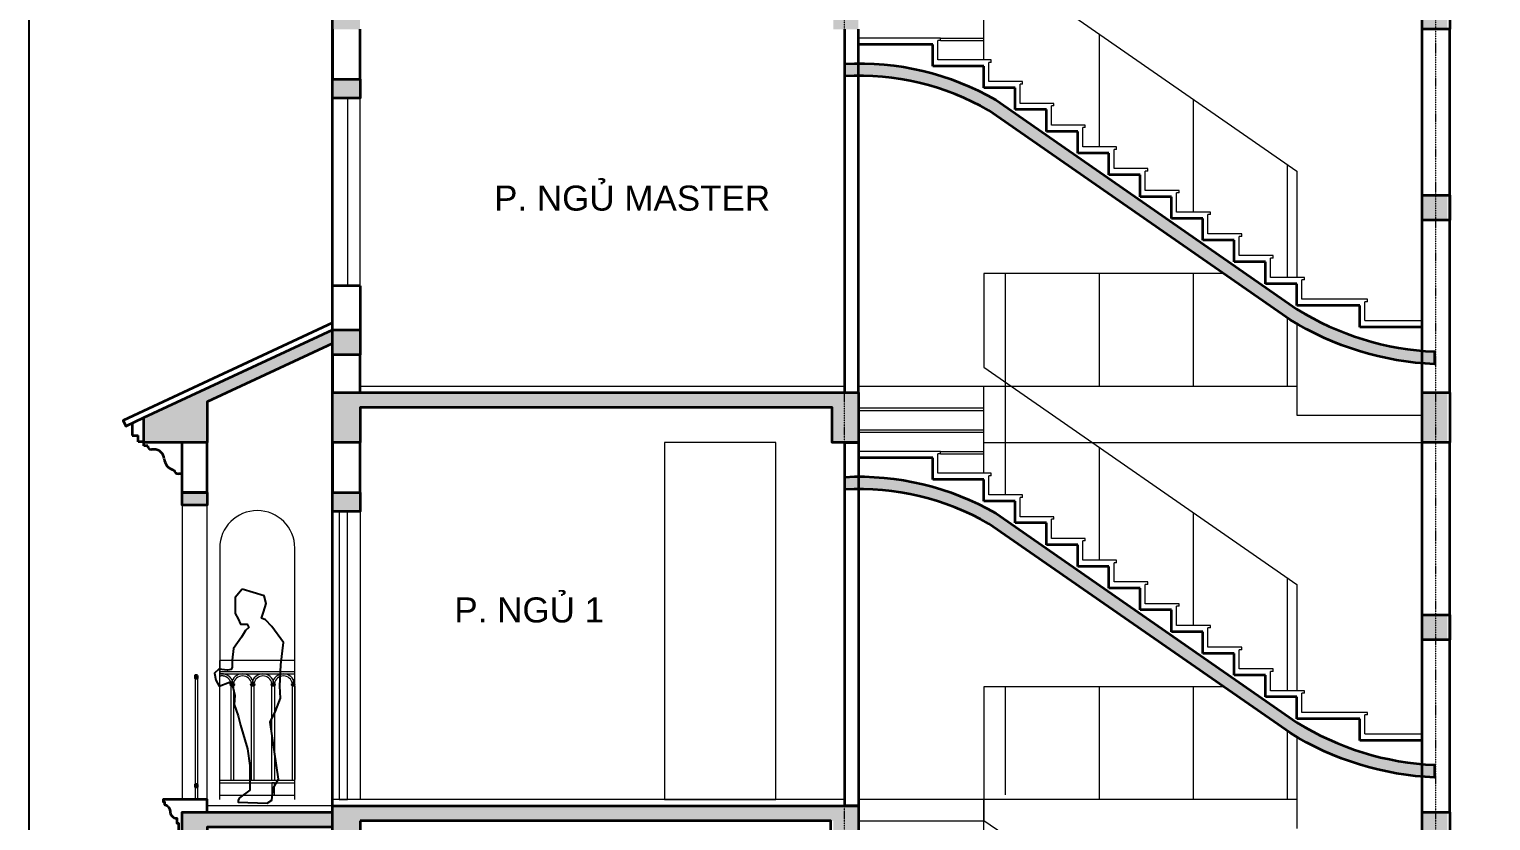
# Model space of a CAD drawing. Header units: millimetres. Extents: x -127141 to 682685, y -1234500 to 49778.
# Drawn here: x 513763 to 525432, y -16020 to -9700 of the extents above; entities that cross this region are included whole.
import ezdxf
from ezdxf.xclip import XClip

# ---------------------------------------------------------------- set-up
doc = ezdxf.new("R2010")
doc.units = ezdxf.units.MM
doc.header["$MEASUREMENT"] = 0
doc.linetypes.add('DASHDOT', pattern=[1, 0.5, -0.25, 0, -0.25])
doc.linetypes.add('HIDDEN', pattern=[0.75, 0.5, -0.25])
for name, color, linetype, lineweight in [('-CHI GIOI XD', 180, 'Continuous', 35), ('-CONCRETE', 1, 'Continuous', 35), ('-DOOR', 137, 'Continuous', 9), ('-FURNITURE', 46, 'Continuous', 9), ('-HATCH', 8, 'Continuous', 5), ('-LINE1', 7, 'Continuous', 18), ('-LINE2', 252, 'Continuous', 9), ('-WALL', 4, 'Continuous', 35), ('A-TEXT', 7, 'Continuous', 18), ('A-TRUC', 251, 'DASHDOT', 5)]:
    doc.layers.add(name, color=color, linetype=linetype, lineweight=lineweight)
for name, color, linetype in [('-RANH GIOI LO DAT', 12, 'Continuous'), ('1-NETMANH', 8, 'Continuous'), ('13. NET HATCH', 251, 'Continuous')]:
    doc.layers.add(name, color=color, linetype=linetype)
doc.styles.add('AA - Arial - Regular', font='arial.ttf', dxfattribs={"height": 250})

# ---------------------------------------------------------------- blocks, each defined once
blk = doc.blocks.new('lancan')
for p, q in [((-1.08917139089317, 988.8015484686766), (6547.175558541202, 988.8015484686766)), ((-1.08917139089317, 968.8014960244764), (6547.175558541202, 968.8014133856484)), ((977.610257784836, 888.9819525342173), (969.3536304333536, 883.9536556775129)), ((969.3536304333536, 883.9536556775129), (969.353630441532, 881.9536556775129)), ((979.1969339176429, 883.9536557186656), (969.3536304333536, 883.9536556775129)), ((969.353630441532, 881.9536556775129), (977.6102578341668, 876.9253588883874)), ((979.1969339258212, 881.9536557186658), (969.353630441532, 881.9536556775129)), ((975.2102669820306, 892.9819525243947), (975.2102669902088, 890.9819525243947)), ((975.2102669820306, 892.9819525243947), (979.1969338806813, 892.9819525412021)), ((975.2102669902088, 890.9819525243947), (977.6102577766576, 890.9819525342173)), ((975.210267055896, 874.925358878565), (975.2102670641034, 872.925358878565)), ((975.210267055896, 874.925358878565), (977.6102578423743, 874.9253588883876)), ((975.2102670641034, 872.925358878565), (979.1764700319617, 872.9253588942956)), ((977.6102577766576, 890.9819525342173), (977.610257784836, 888.9819525342173)), ((977.6102577766576, 890.9819525342173), (979.1969338888885, 890.9819525412022)), ((977.610257784836, 888.9819525342173), (999.9630723634327, 888.9819526297507)), ((977.6102578341668, 876.9253588883874), (977.6102578423743, 874.9253588883876)), ((977.6102578341668, 876.9253588883874), (999.9630724124727, 876.9253589756115)), ((977.6102578423743, 874.9253588883876), (979.1764700237836, 874.9253588942956)), ((998.3968602461972, 874.9253589737345), (979.1764700237836, 874.9253588942956)), ((979.1969370438893, 119.9820613189949), (979.1764700319908, 872.9253588943103)), ((979.1764700319617, 872.9253588942956), (998.3968602543753, 872.9253589739383)), ((979.1969338806813, 892.9819525412021), (998.3968601722444, 892.9819526197679)), ((998.3968601804808, 890.9819526195643), (979.1969338888885, 890.9819525412022)), ((979.1969339258212, 881.9536557186658), (979.1969339176429, 883.9536557186656)), ((979.1969339176429, 883.9536557186656), (998.3968602092064, 883.9536557972315)), ((979.1969339258212, 881.9536557186658), (998.3968602174136, 881.9536557972315)), ((998.3968601722444, 892.9819526197679), (1002.36306314019, 892.9819526354986)), ((998.3968601804808, 890.9819526195643), (999.9630723619192, 890.9819526256907)), ((998.3968602092064, 883.9536557972315), (998.3968602174136, 881.9536557972315)), ((998.3968602092064, 883.9536557972315), (1008.219699762732, 883.9536558365508)), ((998.3968602174136, 881.9536557972315), (1008.21969977091, 881.9536558365508)), ((998.3968602461972, 874.9253589737345), (999.9630724276067, 874.9253589798462)), ((998.3968602544045, 872.9253589739528), (998.3968633354816, 119.9820613975607)), ((998.3968602543753, 872.9253589739383), (1002.363063222263, 872.9253589896689)), ((999.9630723700974, 888.9819526256905), (999.9630723619192, 890.9819526256907)), ((999.9630723619192, 890.9819526256907), (1002.363063148368, 890.9819526354986)), ((1008.219699762732, 883.9536558365508), (999.9630723700974, 888.9819526256905)), ((999.9630724194284, 876.9253589798462), (1008.21969977091, 881.9536558365508)), ((999.9630724276067, 874.9253589798462), (999.9630724194284, 876.9253589798462)), ((999.9630724276067, 874.9253589798462), (1002.363063214085, 874.9253589896689)), ((1002.363063148368, 890.9819526354986), (1002.36306314019, 892.9819526354986)), ((1002.363063222263, 872.9253589896689), (1002.363063214085, 874.9253589896689)), ((1008.21969977091, 881.9536558365508), (1008.219699762732, 883.9536558365508)), ((1140.809631263575, 888.9819532020337), (1132.553003912093, 883.9536563453293)), ((1132.553003912093, 883.9536563453293), (1132.553003920271, 881.9536563453295)), ((1142.396307396382, 883.9536563864823), (1132.553003912093, 883.9536563453293)), ((1132.553003920271, 881.9536563453295), (1140.809631312906, 876.9253595562041)), ((1142.39630740456, 881.9536563864823), (1132.553003920271, 881.9536563453295)), ((1138.40964046077, 892.9819531922111), (1138.409640468948, 890.9819531922113)), ((1138.40964046077, 892.9819531922111), (1142.39630735942, 892.9819532090187)), ((1138.409640468948, 890.9819531922113), (1140.809631255397, 890.9819532020337)), ((1138.409640534635, 874.9253595463814), (1138.409640542842, 872.9253595463815)), ((1138.409640534635, 874.9253595463814), (1140.809631321113, 874.9253595562041)), ((1138.409640542842, 872.9253595463815), (1142.375843510701, 872.9253595621122)), ((1140.809631255397, 890.9819532020337), (1140.809631263575, 888.9819532020337)), ((1140.809631255397, 890.9819532020337), (1142.396307367627, 890.9819532090187)), ((1140.809631263575, 888.9819532020337), (1163.162445842172, 888.9819532975671)), ((1140.809631312906, 876.9253595562041), (1140.809631321113, 874.9253595562041)), ((1140.809631312906, 876.9253595562041), (1163.162445891212, 876.9253596434282)), ((1140.809631321113, 874.9253595562041), (1142.375843502523, 874.9253595621121)), ((1161.596233724936, 874.925359641551), (1142.375843502523, 874.9253595621121)), ((1142.396310522628, 119.9820619868114), (1142.37584351073, 872.9253595621268)), ((1142.375843510701, 872.9253595621122), (1161.596233733114, 872.9253596417548)), ((1142.39630735942, 892.9819532090187), (1161.596233650984, 892.9819532875844)), ((1161.59623365922, 890.9819532873806), (1142.396307367627, 890.9819532090187)), ((1142.39630740456, 881.9536563864823), (1142.396307396382, 883.9536563864823)), ((1142.396307396382, 883.9536563864823), (1161.596233687945, 883.9536564650479)), ((1142.39630740456, 881.9536563864823), (1161.596233696153, 881.9536564650481)), ((1161.596233650984, 892.9819532875844), (1165.562436618929, 892.9819533033153)), ((1161.59623365922, 890.9819532873806), (1163.162445840658, 890.9819532935069)), ((1161.596233687945, 883.9536564650479), (1161.596233696153, 881.9536564650481)), ((1161.596233687945, 883.9536564650479), (1171.419073241471, 883.9536565043672)), ((1161.596233696153, 881.9536564650481), (1171.41907324965, 881.9536565043672)), ((1161.596233724936, 874.925359641551), (1163.162445906346, 874.9253596476628)), ((1161.596233733144, 872.9253596417692), (1161.596236814221, 119.9820620653772)), ((1161.596233733114, 872.9253596417548), (1165.562436701002, 872.9253596574852)), ((1163.162445848836, 888.9819532935071), (1163.162445840658, 890.9819532935069)), ((1163.162445840658, 890.9819532935069), (1165.562436627108, 890.981953303315)), ((1171.419073241471, 883.9536565043672), (1163.162445848836, 888.9819532935071)), ((1163.162445898167, 876.9253596476628), (1171.41907324965, 881.9536565043672)), ((1163.162445906346, 874.9253596476628), (1163.162445898167, 876.9253596476628)), ((1163.162445906346, 874.9253596476628), (1165.562436692824, 874.9253596574854)), ((1165.562436627108, 890.981953303315), (1165.562436618929, 892.9819533033153)), ((1165.562436701002, 872.9253596574852), (1165.562436692824, 874.9253596574854)), ((1171.41907324965, 881.9536565043672), (1171.419073241471, 883.9536565043672)), ((1304.009004260064, 888.9996959797863), (1295.752376908582, 883.9713991230818)), ((1295.752376908582, 883.9713991230818), (1295.75237691676, 881.9713991230819)), ((1305.595680392871, 883.9713991642348), (1295.752376908582, 883.9713991230818)), ((1295.75237691676, 881.9713991230819), (1304.009004309395, 876.9431023339564)), ((1305.595680401049, 881.9713991642348), (1295.75237691676, 881.9713991230819)), ((1301.609013457259, 892.9996959699637), (1301.609013465437, 890.9996959699637)), ((1301.609013457259, 892.9996959699637), (1305.595680355909, 892.9996959867713)), ((1301.609013465437, 890.9996959699637), (1304.009004251886, 890.9996959797862)), ((1301.609013531124, 874.9431023241341), (1301.609013539331, 872.9431023241341)), ((1301.609013531124, 874.9431023241341), (1304.009004317602, 874.9431023339566)), ((1301.609013539331, 872.9431023241341), (1305.57521650719, 872.9431023398647)), ((1304.009004251886, 890.9996959797862), (1304.009004260064, 888.9996959797863)), ((1304.009004251886, 890.9996959797862), (1305.595680364116, 890.9996959867713)), ((1304.009004260064, 888.9996959797863), (1326.361818838661, 888.9996960753197)), ((1304.009004309395, 876.9431023339564), (1304.009004317602, 874.9431023339566)), ((1304.009004309395, 876.9431023339564), (1326.361818887701, 876.9431024211807)), ((1304.009004317602, 874.9431023339566), (1305.575216499011, 874.9431023398648)), ((1324.795606721425, 874.9431024193036), (1305.575216499011, 874.9431023398648)), ((1305.595683519117, 119.9998047645495), (1305.57521650719, 872.9431023398647)), ((1305.57521650719, 872.9431023398647), (1324.795606729603, 872.9431024195075)), ((1305.595680355909, 892.9996959867713), (1324.795606647472, 892.999696065337)), ((1324.795606655709, 890.9996960651333), (1305.595680364116, 890.9996959867713)), ((1305.595680401049, 881.9713991642348), (1305.595680392871, 883.9713991642348)), ((1305.595680392871, 883.9713991642348), (1324.795606684434, 883.9713992428005)), ((1305.595680401049, 881.9713991642348), (1324.795606692642, 881.9713992428004)), ((1324.795606647472, 892.999696065337), (1328.761809615418, 892.9996960810677)), ((1324.795606655709, 890.9996960651333), (1326.361818837147, 890.9996960712598)), ((1324.795606684434, 883.9713992428005), (1324.795606692642, 881.9713992428004)), ((1324.795606684434, 883.9713992428005), (1334.61844623796, 883.9713992821199)), ((1324.795606692642, 881.9713992428004), (1334.618446246139, 881.9713992821197)), ((1324.795606721425, 874.9431024193036), (1326.361818902834, 874.9431024254152)), ((1324.795606729603, 872.9431024195075), (1324.795609810681, 119.9998048431152)), ((1324.795606729603, 872.9431024195075), (1328.761809697491, 872.9431024352378)), ((1326.361818845325, 888.9996960712598), (1326.361818837147, 890.9996960712598)), ((1326.361818837147, 890.9996960712598), (1328.761809623596, 890.9996960810677)), ((1334.61844623796, 883.9713992821199), (1326.361818845325, 888.9996960712598)), ((1326.361818894656, 876.9431024254155), (1334.618446246139, 881.9713992821197)), ((1326.361818902834, 874.9431024254152), (1326.361818894656, 876.9431024254155)), ((1326.361818902834, 874.9431024254152), (1328.761809689313, 874.9431024352378)), ((1328.761809623596, 890.9996960810677), (1328.761809615418, 892.9996960810677)), ((1328.761809697491, 872.9431024352378), (1328.761809689313, 874.9431024352378)), ((1334.618446246139, 881.9713992821197), (1334.61844623796, 883.9713992821199)), ((1467.208377738803, 888.9996966476027), (1458.951750387321, 883.9713997908984)), ((1458.951750387321, 883.9713997908984), (1458.951750395499, 881.9713997908984)), ((1468.79505387161, 883.9713998320512), (1458.951750387321, 883.9713997908984)), ((1458.951750395499, 881.9713997908984), (1467.208377788134, 876.9431030017731)), ((1468.795053879788, 881.9713998320512), (1458.951750395499, 881.9713997908984)), ((1464.808386935998, 892.9996966377803), (1464.808386944176, 890.9996966377803)), ((1464.808386935998, 892.9996966377803), (1468.795053834648, 892.9996966545878)), ((1464.808386944176, 890.9996966377803), (1467.208377730625, 890.9996966476027)), ((1464.808387009863, 874.9431029919507), (1464.808387018071, 872.9431029919507)), ((1464.808387009863, 874.9431029919507), (1467.208377796342, 874.9431030017731)), ((1464.808387018071, 872.9431029919507), (1468.774589985929, 872.9431030076813)), ((1467.208377730625, 890.9996966476027), (1467.208377738803, 888.9996966476027)), ((1467.208377730625, 890.9996966476027), (1468.795053842856, 890.9996966545878)), ((1467.208377738803, 888.9996966476027), (1489.5611923174, 888.9996967431362)), ((1467.208377788134, 876.9431030017731), (1467.208377796342, 874.9431030017731)), ((1467.208377788134, 876.9431030017731), (1489.56119236644, 876.9431030889973)), ((1467.208377796342, 874.9431030017731), (1468.774589977751, 874.9431030076811)), ((1487.994980200165, 874.9431030871201), (1468.774589977751, 874.9431030076811)), ((1468.795056997856, 119.9998054323805), (1468.774589985958, 872.9431030076958)), ((1468.774589985929, 872.9431030076813), (1487.994980208343, 872.9431030873237)), ((1468.795053834648, 892.9996966545878), (1487.994980126212, 892.9996967331534)), ((1487.994980134448, 890.9996967329497), (1468.795053842856, 890.9996966545878)), ((1468.795053879788, 881.9713998320512), (1468.79505387161, 883.9713998320512)), ((1468.79505387161, 883.9713998320512), (1487.994980163174, 883.9713999106169)), ((1468.795053879788, 881.9713998320512), (1487.994980171381, 881.971399910617)), ((1487.994980126212, 892.9996967331534), (1491.961183094157, 892.9996967488842)), ((1487.994980134448, 890.9996967329497), (1489.561192315887, 890.9996967390763)), ((1487.994980163174, 883.9713999106169), (1487.994980171381, 881.971399910617)), ((1487.994980163174, 883.9713999106169), (1497.8178197167, 883.9713999499362)), ((1487.994980171381, 881.971399910617), (1497.817819724878, 881.9713999499362)), ((1487.994980200165, 874.9431030871201), (1489.561192381574, 874.9431030932318)), ((1487.994980208372, 872.9431030873383), (1487.994983289449, 119.9998055109463)), ((1487.994980208343, 872.9431030873237), (1491.96118317623, 872.9431031030545)), ((-1.08917139089317, 119.9643152806966), (6547.175558541202, 119.9643152806966)), ((-1.08917139089317, 99.96434793584923), (6547.175558541202, 99.96399682902849))]:
    blk.add_line(p, q)
blk.add_lwpolyline([(1324.795609810681, 99.99974863648823), (1305.594986865326, 99.99974863648823), (1305.594986865326, -0.0002498698886484), (1324.795609810681, -0.0002498698886484)], close=True)
for centre, radius, start, end in [((907.1972103412552, 879.7497067025397), 89.2055497875194, 8.530411156851807, 171.469589311981), ((907.1972103412552, 879.7497067025397), 73.2055497875194, 10.41372094686248, 169.5862795216846), ((1070.396583819994, 879.7497073703563), 89.2055497875194, 8.530411156851807, 171.469589311981), ((1070.396583819994, 879.7497073703563), 73.2055497875194, 10.41372094686248, 169.5862795216846), ((1233.595957298734, 879.7497080381871), 89.2055497875194, 8.530411156851807, 171.469589311981), ((1233.595957298734, 879.7497080381871), 73.2055497875194, 10.41372094686248, 169.5862795216846), ((1396.795330295223, 879.7674508159253), 89.2055497875194, 8.530411156851807, 171.469589311981), ((1396.795330295223, 879.7674508159253), 73.2055497875194, 10.41372094686248, 169.5862795216846), ((1559.994703773933, 879.7674514837418), 89.2055497875194, 8.530411156851807, 171.469589311981), ((1559.994703773933, 879.7674514837418), 73.2055497875194, 10.41372094686248, 169.5862795216846)]:
    blk.add_arc(centre, radius, start, end)
blk = doc.blocks.new('nguoi33')
blk.add_lwpolyline([(43.43960113020147, 1704.017025006116), (100.361452496887, 1636.554090053007), (100.361452496887, 1584.623486811859), (100.361452496887, 1509.088063915649), (75.5763918590528, 1466.599388536528), (57.87277711778007, 1424.11071315741), (4.761932893874472, 1424.11071315741), (-9.400958899161196, 1395.784929571328), (18.92482468691014, 1372.180109916266), (50.79133122124767, 1320.249506675118), (114.5243442899227, 1230.551191985865), (125.1465131347213, 1136.131913365603), (125.1465131347213, 1079.480346193442), (132.2279590312246, 1060.59649046939), (160.553742617325, 1055.875526538377), (231.3682015825034, 1065.317454400403), (266.7754310651071, 1032.270706883311), (256.1532622203376, 975.6191397111504), (227.8274786342372, 928.4095004010196), (146.3908508242601, 961.4562479181112), (118.0650672381889, 923.6885364700064), (103.9021754451532, 852.8740775048062), (107.4428983933903, 782.0596185396097), (75.5763918590528, 692.3613038503572), (57.87277711778007, 616.8258809541439), (1.221209945608279, 427.9873237136162), (-16.48240479569358, 295.8003336452457), (-16.48240479569358, 135.2875599907929), (-16.48240479569358, 97.51984854268812), (64.95422301428334, 36.14731743951415), (75.5763918590528, 17.26346171546174), (75.5763918590528, 3.100569922422437), (-154.5705997778423, -6.341357939603768), (-193.5185522086831, 17.26346171546174), (-204.1407210534526, 111.6827403357274), (-246.6293964325887, 187.2181632319407), (-179.3556604156474, 640.4307006092096), (-221.8443357947835, 730.129015298462), (-260.7922882256243, 833.9902217807539), (-257.2515652773873, 928.4095004010196), (-264.3330111738905, 1098.364201917495), (-285.5773488634586, 1277.760831296), (-193.5185522086831, 1405.226857433357), (-140.4077079847775, 1457.157460674501), (-108.54120145044, 1471.320352467544), (-126.2448161917709, 1518.529991777676), (-147.4891538813099, 1589.344450742876), (-129.785539140008, 1650.716981846046)], close=True)

msp = doc.modelspace()

# ---------------------------------------------------------------- hatches: boundary and pattern name
at = {"layer": '13. NET HATCH'}
h = msp.add_hatch(dxfattribs=at)
h.set_pattern_fill('CHAU-01', color=256, scale=10, pattern_type=2)
h.set_pattern_definition([(49.99999999999999, (157083.1379977041, 282494.6046171201), (71.72601826007534, -6.27521349825951), [7.5, -82.5]), (355, (157083.1379977041, 282494.6046171201), (-13.8751333613, 75.21921337000119), [6, -66]), (100.4514, (157089.1151657041, 282494.0816831201), (57.85093817140215, 68.94395420609536), [6.374019, -70.1142112]), (46.18420000000002, (157083.1379977041, 282514.6046171201), (106.7241048625644, -16.5519014329018), [11.24999999999999, -123.75]), (96.6356, (157092.0316722041, 282513.2252864201), (93.46627055487032, 97.41178709004416), [9.561028799999997, -105.1713]), (351.1842000000001, (157083.1379977041, 282514.6046171201), (93.46619451336271, 97.41186009253248), [9, -99]), (21, (157093.1379977041, 282509.6046171201), (59.69070521184616, -40.26188906653388), [7.5, -82.5]), (326, (157093.1379977041, 282509.6046171201), (24.33153319215817, 72.5150045046853), [6, -66]), (71.45140000000002, (157098.1122210041, 282506.2494565201), (84.02226285814899, 32.25304967099524), [6.374018999999998, -70.11421119999997]), (37.50000000000001, (157083.1379977041, 282494.6046171201), (1.215985531729066, 33.28938538313115), [0, -65.19999999999999, 0, -67, 0, -66.25]), (7.499999999999999, (157083.1379977041, 282494.6046171201), (26.30695374421486, 39.44117118823603), [0, -38.2, 0, -63.7, 0, -25.25]), (327.5, (157060.8379977041, 282494.6046171201), (53.3822436172409, -2.255487173437975), [0, -25, 0, -78, 0, -103.5]), (317.5, (157050.8379977041, 282494.6046171201), (58.31861693423861, 10.01049823323177), [0, -32.5, 0, -51.79999999999999, 0, -73.5]), (45, (157083.1379977041, 282494.6046171201), (-30.05203820042827, 30.05203820042827), []), (45, (157083.1379977041, 282506.8546171201), (-30.05203820042827, 30.05203820042827), [])])
h.paths.add_polyline_path([(527084.031688377, -9469.994108100014), (528934.03284698, -9469.994108100014), (528934.03284698, -9699.994108100072), (529134.0305297736, -9699.994108100072), (529134.0305297736, -9299.994108100014), (528934.03284698, -9299.994108100014), (528934.03284698, -9349.994108100014), (527084.031688377, -9349.994108100189), (527084.031688377, -9299.994108100072), (526884.0316883768, -9299.994108100072), (526884.0316883768, -9700.000091524387), (527084.031688377, -9700.000091524387)])
h.paths.add_polyline_path([(527084.031688377, -16069.98812467564), (528934.03284698, -16069.98812467564), (528934.03284698, -16299.98812467576), (529134.0305297736, -16299.98812467576), (529134.0305297736, -15899.98812467564), (528934.03284698, -15899.98812467576), (528934.03284698, -15949.98812467587), (527084.031688377, -15949.98812467564), (527084.031688377, -15899.98812467558), (526884.031688377, -15899.98812467564), (526884.031688377, -16299.98812467576), (527084.031688377, -16299.98812467576)])
h.paths.add_polyline_path([(529134.0305297736, -12599.99410810007), (528934.03284698, -12599.99410810007), (528934.03284698, -12649.99410810001), (527084.031688377, -12649.99410810019), (527084.031688377, -12599.99410810007), (526884.031688377, -12599.99410810007), (526884.031688377, -12999.99410810007), (527084.031688377, -12999.99410810007), (527084.031688377, -12769.99410810007), (528934.03284698, -12769.99410810007), (528934.03284698, -12999.99410810007), (529134.0305297736, -12999.99410810007)])
h.paths.add_polyline_path([(529134.031688377, -13549.98812467564), (528934.031688377, -13549.98812467564), (528934.031688377, -13649.98812467576), (529134.031688377, -13649.98812467576)])
h.paths.add_polyline_path([(520384.0305297736, -6911.4066675051), (520384.0305297736, -7061.4066675051), (520184.0328469801, -7061.4066675051), (520184.0328469801, -6911.4066675051)])
h.paths.add_polyline_path([(524884.0316883768, -4679.994108100189), (527084.0316883768, -4679.994108100072), (527084.0316883768, -4979.994108100072), (526864.0316883768, -4979.994108100072), (526864.0316883768, -4799.994108100072), (525104.0316883768, -4799.994108100189), (525104.0316883768, -4979.994108100072), (524884.0316883768, -4979.994108100072)])
h.paths.add_polyline_path([(520184.0328469802, -5699.994108100189), (525084.0316883768, -5699.994108100072), (525084.0316883768, -6099.994108100072), (524884.0316883768, -6099.994108100072), (524884.0316883768, -5819.994108100072), (520384.0328469802, -5819.994108100072), (520384.0328469802, -6099.994108100072), (520184.0328469802, -6099.994108100072)])
h.paths.add_polyline_path([(526864.0316883768, -5699.994108100072), (529134.0305297736, -5699.994108100072), (529134.0305297736, -6099.994108100014), (528934.03284698, -6099.994108100014), (528934.03284698, -5819.994108100072), (527084.0316883768, -5819.994108100072), (527084.0316883768, -6099.994108100072), (526864.0316883768, -6099.994108100072)])
h.paths.add_polyline_path([(516184.218313042, -9299.994108100014), (516404.2159958355, -9299.994108100014), (516404.2159958355, -9349.994108100072), (520184.0328469801, -9349.994108100072), (520184.0328469801, -9299.994108100072), (520384.0305297736, -9299.994108100072), (520384.0305297736, -9699.994108100072), (520184.0328469801, -9699.994108100072), (520184.0328469801, -9469.994108100014), (516404.2159958355, -9469.994108100014), (516404.2159958355, -9699.994108100072), (516184.218313042, -9699.994108100072)])
h.paths.add_polyline_path([(528934.0316883768, -6799.994108100014), (529134.0316883768, -6799.994108100014), (529134.0316883768, -6949.994108100014), (528934.0316883768, -6949.994108100014)])
h.paths.add_polyline_path([(524884.0316883768, -7724.997099812259), (525084.0316883768, -7724.997099812259), (525084.0316883768, -7924.997099812259), (524884.0316883768, -7924.997099812259)])
h.paths.add_polyline_path([(526884.0316883768, -7724.997099812259), (527084.0316883768, -7724.997099812259), (527084.0316883768, -7924.997099812259), (526884.0316883768, -7924.997099812259)])
h.paths.add_polyline_path([(528934.0316883768, -10099.99410810007), (529134.0316883768, -10099.99410810007), (529134.0316883768, -10249.99410810007), (528934.0316883768, -10249.99410810007)])
h.paths.add_polyline_path([(524884.031688377, -9299.994108100072), (525084.031688377, -9299.994108100072), (525084.031688377, -9700.000091524387), (524884.031688377, -9700.000091524387)])
h.paths.add_polyline_path([(526884.0316883768, -11024.9970998122), (527084.031688377, -11024.9970998122), (527084.031688377, -11224.9970998122), (526884.0316883768, -11224.9970998122)])
h.paths.add_polyline_path([(524884.031688377, -11024.9970998122), (525084.031688377, -11024.9970998122), (525084.031688377, -11224.9970998122), (524884.031688377, -11224.9970998122)])
h.paths.add_polyline_path([(516404.2159958355, -10099.99410810007), (516184.0305297737, -10099.99410810007), (516184.0305297737, -10249.99410810007), (516404.2159958355, -10249.99410810007)])
edge = h.paths.add_edge_path()
edge.add_line((523829.1700062281, -12018.90858837048), (521425.435654995, -10348.948803843))
edge.add_arc((520400.7445490223, -12106.31294991857), 2034.286264165256, 59.7542181610477, 93.28902992566258)
edge.add_line((520284.0316883778, -10075.37752191216), (520284.0316883773, -9975.220280519978))
edge.add_arc((520400.7445490225, -12106.31294991858), 2134.28626416524, 59.64645075509969, 93.13476773687142, ccw=False)
edge.add_line((521479.2726939855, -10264.58688507427), (523884.0316883771, -11935.25852566334))
edge.add_arc((525086.1797374624, -9988.461831567889), 2288.050982836818, 238.304646609581, 267.4412292209491)
edge.add_line((524984.031688377, -12274.23152165668), (524984.0316883769, -12374.32714056922))
edge.add_arc((525086.1797374624, -9988.461831567827), 2388.050982836902, 238.2391632880547, 267.548445008484, ccw=False)
h.paths.add_polyline_path([(524884.031688377, -12599.99410810007), (525084.031688377, -12599.99410810007), (525084.031688377, -12999.99410810007), (524884.031688377, -12999.99410810007)])
h.paths.add_polyline_path([(526884.031688377, -14374.99111638777), (527084.031688377, -14374.99111638777), (527084.031688377, -14574.99111638789), (526884.031688377, -14574.99111638789)])
h.paths.add_polyline_path([(524884.031688377, -14374.99111638777), (525084.031688377, -14374.99111638777), (525084.031688377, -14574.99111638789), (524884.031688377, -14574.99111638789)])
h.paths.add_polyline_path([(515183.833918553, -13399.61237374775), (514983.6484524912, -13399.61237374775), (514983.6484524912, -13499.61237374775), (515183.833918553, -13499.61237374775)])
h.paths.add_polyline_path([(516404.2159958355, -13399.98812467564), (516184.0305297737, -13399.98812467564), (516184.0305297737, -13549.98812467564), (516404.2159958355, -13549.98812467564)])
h.paths.add_polyline_path([(516404.2159958355, -16649.98812467576), (516184.0305297737, -16649.98812467576), (516184.0305297737, -16799.98812467564), (516404.2159958355, -16799.98812467564)])
h.paths.add_polyline_path([(517404.4307887737, -16649.98812467576), (517184.0293711705, -16649.98812467576), (517184.0293711705, -16799.98812467564), (517404.4307887737, -16799.98812467564)])
h.paths.add_polyline_path([(524884.031688377, -17949.99111638789), (525084.031688377, -17949.99111638789), (525084.031688377, -18149.99111638789), (524884.031688377, -18149.99111638789)])
h.paths.add_polyline_path([(526884.031688377, -17949.99111638789), (527084.031688377, -17949.99111638789), (527084.031688377, -18149.99111638789), (526884.031688377, -18149.99111638789)])
h.paths.add_polyline_path([(528934.031688377, -17399.98812467564), (529134.031688377, -17399.98812467564), (529134.031688377, -17549.98812467564), (528934.031688377, -17549.98812467564)])
h.paths.add_polyline_path([(516183.7805304572, -12099.11151752592), (516404.2159958355, -12099.11151752592), (516404.2159958355, -12299.11151752598), (516184.218313042, -12299.11151752598), (516184.218313042, -12209.24516805029), (515183.833918553, -12675.73207229929), (515183.833918553, -12999.99410810007), (514679.2098307359, -12999.99410810007), (514679.2098307359, -12800.70435704163)])
h.paths.add_polyline_path([(516184.218313042, -12599.99410810007), (516184.0305297737, -12599.99410810007), (520384.0305297736, -12599.99410810007), (520384.0305297736, -12999.99410810007), (520184.0328469801, -12999.99410810007), (520184.0328469801, -12719.99410810001), (516404.2159958355, -12719.99410810001), (516404.2159958355, -12999.99410810007), (516184.218313042, -12999.99410810007)])
edge = h.paths.add_edge_path()
edge.add_arc((520400.7445490226, -15406.30696649414), 2034.2862641652, 59.75421816105059, 93.28902992566918)
edge.add_line((520284.0316883778, -13375.37153848779), (520284.0316883773, -13275.21429709555))
edge.add_arc((520400.7445490223, -15406.30696649427), 2134.286264165359, 59.646450755097874, 93.13476773686972, ccw=False)
edge.add_line((521479.2726939855, -13564.5809016499), (523884.0316883773, -15235.25254223897))
edge.add_arc((525086.1797374624, -13288.4558481435), 2288.050982836779, 238.3046466095838, 267.4412292209491)
edge.add_line((524984.031688377, -15574.22553823225), (524984.031688377, -15674.32115714479))
edge.add_arc((525086.1797374623, -13288.45584814307), 2388.050982837216, 238.2391632880594, 267.5484450084899, ccw=False)
edge.add_line((523829.170006228, -15318.90260494611), (521425.4356549951, -13648.94282041857))
h.paths.add_polyline_path([(524884.031688377, -15949.98812467564), (525084.031688377, -15949.98812467576), (525084.031688377, -16299.98812467576), (524884.031688377, -16299.98812467576)])
h.paths.add_polyline_path([(516404.2159958355, -16019.98812467564), (516404.2159958355, -16299.98812467576), (516184.2171544387, -16299.98812467576), (516184.2171544387, -16069.98812467564), (515184.218313042, -16069.98812467564), (515184.218313042, -16269.99295504089), (514984.218313042, -16269.99295504089), (514984.218313042, -15949.98812467564), (516184.2171544387, -15949.98812467564), (516184.2171544387, -15899.98812467564), (520384.0305297736, -15899.98812467564), (520384.0305297736, -16299.98812467576), (520184.0328469801, -16299.98812467576), (520184.0328469801, -16019.98812467564)])
edge = h.paths.add_edge_path()
edge.add_line((520284.031688377, -16793.75217252946), (520284.031688377, -16692.54750120779))
edge.add_arc((519869.8871476739, -19403.72375721575), 2742.625091355985, 56.49027120121451, 81.31494526631087, ccw=False)
edge.add_line((521384.0316883763, -17116.94464641454), (523976.3700906363, -18875.22634533868))
edge.add_arc((525144.6691253828, -17167.353372602), 2069.239649145064, 235.6252684739839, 265.5475833939693)
edge.add_line((524984.031688377, -19230.3483651859), (524984.0316883769, -19330.63705008279))
edge.add_arc((525144.6691253824, -17167.35337260248), 2169.239649144471, 235.6305676472339, 265.753221664275, ccw=False)
edge.add_line((523920.0753814272, -18957.87587111688), (521328.3640413873, -17200.01948395948))
edge.add_arc((519869.8871476739, -19403.72375721578), 2642.625091355973, 56.50222645348209, 80.9836039802701)
h.paths.add_polyline_path([(524884.0316883768, -19799.99410810007), (525084.0316883768, -19799.99410810007), (525084.0316883768, -21149.99410810007), (526884.031688377, -21149.99410810007), (526884.031688377, -19799.99410810007), (527084.031688377, -19799.99410810007), (527084.031688377, -21349.99410810007), (524884.0316883768, -21349.99410810007)])

# ---------------------------------------------------------------- linework, layer by layer
at = {"layer": '-CHI GIOI XD', "color": 180, "linetype": 'HIDDEN', "ltscale": 10}
msp.add_lwpolyline([(516184.2171544387, -24244.61811022909), (516184.2171544387, -3613.584604839503)], dxfattribs=at)
at = {"layer": '-CONCRETE'}
for points in [[(524884.031688377, -9299.994108100072), (525104.031688377, -9299.994108100072), (525104.031688377, -9700.000091524387), (524884.031688377, -9700.000091524387)], [(516184.218313042, -10099.99410810007), (516404.2159958355, -10099.99410810007), (516404.2159958355, -10249.99410810007), (516184.218313042, -10249.99410810007)], [(524884.031688377, -11024.9970998122), (525104.031688377, -11024.9970998122), (525104.031688377, -11224.9970998122), (524884.031688377, -11224.9970998122)], [(516183.7805304572, -12099.11151752592), (516404.2159958355, -12099.11151752592), (516404.2159958355, -12299.11151752598), (516184.218313042, -12299.11151752598), (516184.218313042, -12209.24516805029), (515183.833918553, -12675.73207229929), (515183.833918553, -12999.99410810007), (514679.2098307359, -12999.99410810007), (514679.2098307359, -12800.70435704163)], [(516184.218313042, -12599.99410810007), (516404.2159958355, -12599.99410810007), (520384.0305297736, -12599.99410810007), (520384.0305297736, -12999.99410810007), (520174.0328469801, -12999.99410810007), (520174.0328469801, -12719.99410810001), (516404.2159958355, -12719.99410810001), (516404.2159958355, -12999.99410810007), (516184.218313042, -12999.99410810007)], [(524884.031688377, -12599.99410810007), (525104.031688377, -12599.99410810007), (525104.031688377, -12999.99410810007), (524884.031688377, -12999.99410810007)], [(514983.833918553, -13399.61237374775), (515183.833918553, -13399.61237374775), (515183.833918553, -13499.61237374775), (514983.833918553, -13499.61237374775)], [(516184.218313042, -13399.98812467564), (516404.2159958355, -13399.98812467564), (516404.2159958355, -13549.98812467564), (516184.218313042, -13549.98812467564)], [(524884.031688377, -14374.99111638777), (525104.031688377, -14374.99111638777), (525104.031688377, -14574.99111638789), (524884.031688377, -14574.99111638789)], [(516404.2159958355, -16019.98812467564), (516404.2159958355, -16299.98812467576), (516184.218313042, -16299.98812467576), (516184.218313042, -16069.98812467564), (515184.218313042, -16069.98812467564), (515184.218313042, -16269.99295504089), (514984.218313042, -16269.99295504089), (514984.218313042, -15949.98812467564), (516184.218313042, -15949.98812467564), (516184.218313042, -15899.98812467564), (520384.0305297736, -15899.98812467564), (520384.0305297736, -16299.98812467576), (520164.0328469801, -16299.98812467576), (520164.0328469801, -16019.98812467564)], [(524884.031688377, -15949.98812467564), (525104.031688377, -15949.98812467576), (525104.031688377, -16299.98812467576), (524884.031688377, -16299.98812467576)]]:
    msp.add_lwpolyline(points, close=True, dxfattribs=at)
for points in [[(523829.1700062281, -12018.90858837048), (521425.4356549951, -10348.94880384294, 0.1461652331061193), (520274.0316883778, -10075.37752191216), (520274.0316883773, -9975.220280519861, -0.1460149897149073), (521479.2726939855, -10264.58688507427), (523884.0316883771, -11935.25852566329, 0.1278217129346928), (524984.031688377, -12274.23152165668), (524984.031688377, -12374.32714056916, -0.1285876405337499)], [(521425.4356549951, -13648.94282041857, 0.1461652331061123), (520274.0316883778, -13375.37153848779), (520274.0316883773, -13275.2142970956, -0.1460149897148969), (521479.2726939855, -13564.5809016499), (523884.0316883771, -15235.25254223897, 0.1278217129346924), (524984.031688377, -15574.22553823225), (524984.031688377, -15674.32115714491, -0.1285876405337623), (523829.170006228, -15318.90260494611)]]:
    msp.add_lwpolyline(points, format="xyb", close=True, dxfattribs=at)
at = {"layer": '-DOOR'}
for points in [[(516404.2159958355, -10249.99410810007), (516184.218313042, -10249.99410810007), (516184.218313042, -11749.99410810001), (516404.2159958355, -11749.99410810001)], [(515183.833918553, -13499.61237374775), (514984.2098307359, -13499.61237374775), (514984.2098307359, -15849.86310834158), (515183.833918553, -15849.86310834158)], [(516404.2159958355, -15849.98812467564), (516184.218313042, -15849.98812467564), (516184.218313042, -13549.98812467564), (516404.2159958355, -13549.98812467564)], [(516304.2171544387, -13549.98812467564), (516237.1853681538, -13549.98812467564), (516237.1853681538, -15849.98812467564), (516304.2171544387, -15849.98812467564)]]:
    msp.add_lwpolyline(points, close=True, dxfattribs=at)
msp.add_lwpolyline([(516304.2171544387, -10249.99410810007), (516304.2171544387, -11749.99410810001)], dxfattribs=at)
at = {"layer": '-FURNITURE'}
for p, q in [((521384.0316883769, -9096.83485922002), (523884.0316883769, -10833.67381531239)), ((523884.0316883769, -10833.67381531239), (523884.0316883769, -11681.56864662957)), ((521384.0316883769, -11649.99410810001), (521384.0316883769, -12396.8348592199)), ((523298.1557763591, -11649.99410810001), (521384.0316883769, -11649.99410810001)), ((521384.0316883769, -12396.8348592199), (523884.0316883769, -14133.67381531227)), ((523884.0316883769, -14133.67381531227), (523884.0316883769, -14981.56864662952)), ((523298.1557763591, -14949.98812467576), (521384.0316883769, -14949.98812467576)), ((521384.0316883769, -14949.98812467576), (521384.0316883769, -16018.24899424112)), ((521384.0316883769, -16018.24899424112), (523884.0316883769, -17713.90116815409))]:
    msp.add_line(p, q, dxfattribs=at)
for points in [[(522309.0316883769, -10639.46527297411), (522309.0316883769, -9739.465272974106)], [(523059.0316883767, -11160.5169598019), (523059.0316883767, -10260.5169598019)], [(523809.0316883769, -11681.56864662957), (523809.0316883769, -10781.56864662952)], [(521559.0316883769, -12512.10808856989), (521559.0316883769, -11649.99410810001)], [(522309.0316883769, -12549.99410810007), (522309.0316883769, -11649.99410810001)], [(523059.0316883767, -12549.99410810007), (523059.0316883767, -11649.99410810001)], [(523809.0316883769, -12549.99410810007), (523809.0316883769, -12004.9177823888)], [(521559.0316883769, -13418.41358614631), (521559.0316883769, -12518.41358614637)], [(522309.0316883769, -13939.46527297411), (522309.0316883769, -13039.46527297411)], [(523059.0316883767, -14460.51695980178), (523059.0316883767, -13560.51695980178)], [(523809.0316883769, -14981.56864662952), (523809.0316883769, -14081.56864662952)], [(521559.0316883769, -15812.10210514546), (521559.0316883769, -14949.98812467576)], [(522309.0316883769, -15849.98812467564), (522309.0316883769, -14949.98812467576)], [(523059.0316883767, -15849.98812467564), (523059.0316883767, -14949.98812467576)], [(523809.0316883769, -15849.98812467564), (523809.0316883769, -15304.91179896437)]]:
    msp.add_lwpolyline(points, dxfattribs=at)
at = {"layer": '-HATCH'}
for p, q in [((515088.514436754, -14880.99059029255), (515088.514436754, -15849.86310834158)), ((515107.7146342623, -14880.99059029255), (515107.7146342623, -15849.86310834158))]:
    msp.add_line(p, q, dxfattribs=at)
at = {"layer": '-LINE1'}
msp.add_line((516403.8060487373, -12549.99410810007), (520273.607669805, -12549.99410810007), dxfattribs=at)
msp.add_lwpolyline([(519724.031688377, -12999.99410810007), (518834.031688377, -12999.99410810007), (518834.031688377, -15849.98812467564), (519724.031688377, -15849.98812467564)], close=True, dxfattribs=at)
for points in [[(520274.031688377, -15849.98812467564), (516184.218313042, -15849.98812467564), (516184.218313042, -15899.98812467564)], [(516184.218313042, -15899.98812467564), (515184.218313042, -15899.98812467564)]]:
    msp.add_lwpolyline(points, dxfattribs=at)
at = {"layer": '-LINE2'}
for p, q in [((521037.9787513852, -9771.05177835218), (520384.0305297736, -9771.05177835218)), ((521017.9787513852, -9944.735673961462), (521017.9787513852, -9791.05177835218)), ((521037.9787513852, -9791.05177835218), (521017.9787513852, -9791.05177835218)), ((521037.9787513852, -9791.05177835218), (521037.9787513852, -9771.05177835218)), ((521037.9787513852, -9771.05177835218), (521384.0316883769, -9771.05177835218)), ((521037.9787513852, -9791.05177835218), (521384.0316883769, -9791.05177835218)), ((521444.0316883769, -9944.735673961462), (521017.9787513852, -9944.735673961462)), ((521424.0316883769, -10118.41956957069), (521424.0316883769, -9964.735673961346)), ((521444.0316883769, -9964.735673961346), (521424.0316883769, -9964.735673961346)), ((521444.0316883769, -9964.735673961346), (521444.0316883769, -9944.735673961462)), ((521694.0316883769, -10118.41956957069), (521424.0316883769, -10118.41956957069)), ((521674.0316883769, -10292.10346518003), (521674.0316883769, -10138.41956957069)), ((521694.0316883769, -10138.41956957069), (521674.0316883769, -10138.41956957069)), ((521694.0316883769, -10138.41956957069), (521694.0316883769, -10118.41956957069)), ((521944.0316883769, -10292.10346518003), (521674.0316883769, -10292.10346518003)), ((521924.0316883767, -10465.7873607892), (521924.0316883767, -10312.10346517985)), ((521944.0316883769, -10312.10346517985), (521924.0316883767, -10312.10346517985)), ((521944.0316883769, -10312.10346517985), (521944.0316883769, -10292.10346518003)), ((522194.0316883769, -10465.7873607892), (521924.0316883767, -10465.7873607892)), ((522174.0316883769, -10639.47125639842), (522174.0316883769, -10485.7873607892)), ((522194.0316883769, -10485.7873607892), (522174.0316883769, -10485.7873607892)), ((522194.0316883769, -10485.7873607892), (522194.0316883769, -10465.7873607892)), ((522444.0316883769, -10639.47125639842), (522174.0316883769, -10639.47125639842)), ((522424.0316883769, -10813.1551520077), (522424.0316883769, -10659.47125639848)), ((522444.0316883769, -10659.47125639848), (522424.0316883769, -10659.47125639848)), ((522444.0316883769, -10659.47125639848), (522444.0316883769, -10639.47125639842)), ((522694.0316883769, -10813.1551520077), (522424.0316883769, -10813.1551520077)), ((522674.0316883769, -10986.83904761687), (522674.0316883769, -10833.1551520077)), ((522694.0316883769, -10833.1551520077), (522674.0316883769, -10833.1551520077)), ((522694.0316883769, -10833.1551520077), (522694.0316883769, -10813.1551520077)), ((522944.0316883769, -10986.83904761687), (522674.0316883769, -10986.83904761687)), ((522924.0316883767, -11160.5229432261), (522924.0316883767, -11006.83904761687)), ((522944.0316883769, -11006.83904761687), (522924.0316883767, -11006.83904761687)), ((522944.0316883769, -11006.83904761687), (522944.0316883769, -10986.83904761687)), ((523194.0316883769, -11160.5229432261), (522924.0316883767, -11160.5229432261)), ((523174.0316883767, -11334.20683883538), (523174.0316883767, -11180.5229432261)), ((523194.0316883769, -11180.5229432261), (523174.0316883767, -11180.5229432261)), ((523194.0316883769, -11180.5229432261), (523194.0316883769, -11160.5229432261)), ((523444.0316883767, -11334.20683883538), (523174.0316883767, -11334.20683883538)), ((523424.0316883769, -11507.89073444455), (523424.0316883769, -11354.20683883538)), ((523444.0316883767, -11354.20683883538), (523424.0316883769, -11354.20683883538)), ((523444.0316883767, -11354.20683883538), (523444.0316883767, -11334.20683883538)), ((523694.0316883769, -11507.89073444455), (523424.0316883769, -11507.89073444455)), ((523674.0316883769, -11681.57463005389), (523674.0316883769, -11527.89073444455)), ((523694.0316883769, -11527.89073444455), (523674.0316883769, -11527.89073444455)), ((523694.0316883769, -11527.89073444455), (523694.0316883769, -11507.89073444455)), ((523944.0316883769, -11681.57463005389), (523674.0316883769, -11681.57463005389)), ((523924.0316883769, -11855.25852566311), (523924.0316883769, -11701.57463005389)), ((523944.0316883769, -11701.57463005389), (523924.0316883769, -11701.57463005389)), ((523944.0316883769, -11701.57463005389), (523944.0316883769, -11681.57463005389)), ((524447.9437669143, -11855.25852566311), (523924.0316883769, -11855.25852566311)), ((524427.9437669143, -12024.82374305435), (524427.9437669143, -11875.25852566311)), ((524447.9437669143, -11875.25852566311), (524427.9437669143, -11875.25852566311)), ((524447.9437669143, -11875.25852566311), (524447.9437669143, -11855.25852566311)), ((524884.0316883768, -12028.9424212724), (524427.9437669143, -12028.9424212724)), ((520383.607669805, -12549.99410810007), (523884.0316883769, -12549.99410810007)), ((520384.0305297736, -12723.67800370936), (521384.0316883769, -12723.67800370936)), ((520384.0305297736, -12743.67800370936), (521384.0316883769, -12743.67800370936)), ((520384.0305297736, -12897.3618993187), (521384.0316883769, -12897.36189931858)), ((520384.0305297736, -12917.3618993187), (521384.0316883769, -12917.36189931858)), ((521037.9787513852, -13071.04579492786), (520384.0305297736, -13071.04579492786)), ((521017.9787513852, -13244.72969053709), (521017.9787513852, -13091.04579492786)), ((521037.9787513852, -13091.04579492786), (521017.9787513852, -13091.04579492786)), ((521037.9787513852, -13091.04579492786), (521037.9787513852, -13071.04579492786)), ((521037.9787513852, -13071.04579492786), (521384.0316883769, -13071.04579492786)), ((521037.9787513852, -13091.04579492786), (521384.0316883769, -13091.04579492786)), ((521444.0316883769, -13244.72969053709), (521017.9787513852, -13244.72969053709)), ((521424.0316883769, -13418.41358614631), (521424.0316883769, -13264.72969053709)), ((521444.0316883769, -13264.72969053709), (521424.0316883769, -13264.72969053709)), ((521444.0316883769, -13264.72969053709), (521444.0316883769, -13244.72969053709)), ((521694.0316883769, -13418.41358614631), (521424.0316883769, -13418.41358614631)), ((521694.0316883769, -13438.41358614631), (521694.0316883769, -13418.41358614631)), ((521674.0316883769, -13592.09748175566), (521674.0316883769, -13438.41358614631)), ((521694.0316883769, -13438.41358614631), (521674.0316883769, -13438.41358614631)), ((521944.0316883769, -13592.09748175566), (521674.0316883769, -13592.09748175566)), ((521924.0316883767, -13765.78137736488), (521924.0316883767, -13612.0974817556)), ((521944.0316883769, -13612.0974817556), (521924.0316883767, -13612.0974817556)), ((521944.0316883769, -13612.0974817556), (521944.0316883769, -13592.09748175566)), ((522194.0316883769, -13765.78137736488), (521924.0316883767, -13765.78137736488)), ((522194.0316883769, -13785.78137736488), (522194.0316883769, -13765.78137736488)), ((515283.9205368573, -13843.23391729116), (515283.5047990086, -15850.91821941547)), ((515883.9209091808, -15850.91898798198), (515883.9209091809, -13843.23391729116)), ((522174.0316883769, -13939.46527297411), (522174.0316883769, -13785.78137736488)), ((522194.0316883769, -13785.78137736488), (522174.0316883769, -13785.78137736488)), ((522444.0316883769, -13939.46527297411), (522174.0316883769, -13939.46527297411)), ((522424.0316883769, -14113.14916858327), (522424.0316883769, -13959.46527297411)), ((522444.0316883769, -13959.46527297411), (522424.0316883769, -13959.46527297411)), ((522444.0316883769, -13959.46527297411), (522444.0316883769, -13939.46527297411)), ((522694.0316883769, -14113.14916858327), (522424.0316883769, -14113.14916858327)), ((522694.0316883769, -14133.14916858327), (522694.0316883769, -14113.14916858327)), ((522674.0316883769, -14286.83306419256), (522674.0316883769, -14133.14916858327)), ((522694.0316883769, -14133.14916858327), (522674.0316883769, -14133.14916858327)), ((522944.0316883769, -14286.83306419256), (522674.0316883769, -14286.83306419256)), ((522924.0316883767, -14460.51695980178), (522924.0316883767, -14306.8330641925)), ((522944.0316883769, -14306.8330641925), (522924.0316883767, -14306.8330641925)), ((522944.0316883769, -14306.8330641925), (522944.0316883769, -14286.83306419256)), ((523194.0316883769, -14460.51695980178), (522924.0316883767, -14460.51695980178)), ((523194.0316883769, -14480.51695980178), (523194.0316883769, -14460.51695980178)), ((523174.0316883767, -14634.20085541112), (523174.0316883767, -14480.51695980178)), ((523194.0316883769, -14480.51695980178), (523174.0316883767, -14480.51695980178)), ((523444.0316883767, -14634.20085541112), (523174.0316883767, -14634.20085541112)), ((523424.0316883769, -14807.88475102029), (523424.0316883769, -14654.20085541095)), ((523444.0316883767, -14654.20085541095), (523424.0316883769, -14654.20085541095)), ((523444.0316883767, -14654.20085541095), (523444.0316883767, -14634.20085541112)), ((523694.0316883769, -14807.88475102029), (523424.0316883769, -14807.88475102029)), ((523694.0316883769, -14827.88475102029), (523694.0316883769, -14807.88475102029)), ((523674.0316883769, -14981.56864662952), (523674.0316883769, -14827.88475102029)), ((523694.0316883769, -14827.88475102029), (523674.0316883769, -14827.88475102029)), ((523944.0316883769, -14981.56864662952), (523674.0316883769, -14981.56864662952)), ((523924.0316883769, -15155.2525422388), (523924.0316883769, -15001.56864662952)), ((523944.0316883769, -15001.56864662952), (523924.0316883769, -15001.56864662952)), ((523944.0316883769, -15001.56864662952), (523944.0316883769, -14981.56864662952)), ((524447.9437669143, -15155.2525422388), (523924.0316883769, -15155.2525422388)), ((524447.9437669143, -15175.2525422388), (524447.9437669143, -15155.2525422388)), ((524427.9437669143, -15324.8177596301), (524427.9437669143, -15175.2525422388)), ((524447.9437669143, -15175.2525422388), (524427.9437669143, -15175.2525422388)), ((523884.0316883769, -15351.8577878314), (523884.0316883769, -16081.34564340627)), ((524884.0316883768, -15328.93643784797), (524427.9437669143, -15328.93643784797))]:
    msp.add_line(p, q, dxfattribs=at)
for points in [[(521384.0316883769, -9944.735673961462), (521384.0316883769, -9250.000091524387)], [(523884.0316883769, -12051.86377125565), (523884.0316883769, -12781.35162683058), (524884.03284698, -12781.35162683058)], [(521384.0316883769, -13244.72969053709), (521384.0316883769, -12549.99410810007)], [(521384.0316883769, -12999.99410810007), (524884.0316883768, -12999.99410810007)], [(523884.0316883769, -15849.98812467564), (520384.0305297736, -15849.98812467564)], [(521384.0316883769, -16867.37942902365), (521384.0316883769, -15849.98812467564)], [(520384.0305297736, -16019.55334206729), (521384.0316883769, -16019.55334206729)]]:
    msp.add_lwpolyline(points, dxfattribs=at)
msp.add_arc((515583.9207230191, -13843.23391729116), 300.0001861617784, 0, 180, dxfattribs=at)
at = {"layer": '-RANH GIOI LO DAT', "linetype": 'HIDDEN', "ltscale": 10}
msp.add_lwpolyline([(513763.364387471, -24244.61811022909), (513763.364387471, -3613.584604839503)], dxfattribs=at)
at = {"layer": '-WALL'}
for p, q in [((516184.218313042, -9700.000091524387), (516184.218313042, -10099.99410810007)), ((516404.2159958355, -10099.99410810007), (516404.2159958355, -9700.000091524387)), ((524884.031688377, -12599.99410810007), (524884.031688377, -9700.000091524387)), ((525104.031688377, -12599.99410810007), (525104.031688377, -9700.000091524387)), ((520977.9787513852, -9821.05177835218), (520384.0305297736, -9821.05177835218)), ((520977.9787513852, -9994.735673961346), (520977.9787513852, -9821.05177835218)), ((521384.0316883769, -9994.735673961346), (520977.9787513852, -9994.735673961346)), ((521384.0316883769, -10168.41956957069), (521384.0316883769, -9994.735673961346)), ((521634.0316883769, -10168.41956957069), (521384.0316883769, -10168.41956957069)), ((521634.0316883769, -10342.10346517985), (521634.0316883769, -10168.41956957069)), ((521884.0316883769, -10342.10346517985), (521634.0316883769, -10342.10346517985)), ((521884.0316883769, -10515.7873607892), (521884.0316883769, -10342.10346517985)), ((522134.0316883769, -10515.7873607892), (521884.0316883769, -10515.7873607892)), ((522134.0316883769, -10689.47125639848), (522134.0316883769, -10515.7873607892)), ((522384.0316883769, -10689.47125639848), (522134.0316883769, -10689.47125639848)), ((522384.0316883769, -10863.1551520077), (522384.0316883769, -10689.47125639848)), ((522634.0316883769, -10863.1551520077), (522384.0316883769, -10863.1551520077)), ((522634.0316883769, -11036.83904761687), (522634.0316883769, -10863.1551520077)), ((522884.0316883769, -11036.83904761687), (522634.0316883769, -11036.83904761687)), ((522884.0316883769, -11210.5229432261), (522884.0316883769, -11036.83904761687)), ((523134.0316883767, -11210.5229432261), (522884.0316883769, -11210.5229432261)), ((523134.0316883767, -11384.20683883538), (523134.0316883767, -11210.5229432261)), ((523384.0316883767, -11384.20683883538), (523134.0316883767, -11384.20683883538)), ((523384.0316883767, -11557.89073444466), (523384.0316883767, -11384.20683883538)), ((523634.0316883769, -11557.89073444466), (523384.0316883767, -11557.89073444466)), ((523634.0316883769, -11731.57463005389), (523634.0316883769, -11557.89073444466)), ((516404.2159958355, -11749.99410810001), (516184.218313042, -11749.99410810001)), ((516184.218313042, -12099.11151752592), (516184.218313042, -11749.99410810001)), ((516404.2159958355, -11749.99410810001), (516404.2159958355, -12099.11151752592)), ((523884.0316883769, -11731.57463005389), (523634.0316883769, -11731.57463005389)), ((523884.0316883769, -11905.25852566311), (523884.0316883769, -11731.57463005389)), ((524387.9437669143, -11905.25852566311), (523884.0316883769, -11905.25852566311)), ((524387.9437669143, -12078.9424212724), (524387.9437669143, -11905.25852566311)), ((524884.0316883768, -12078.9424212724), (524387.9437669143, -12078.9424212724)), ((516184.218313042, -12299.11151752598), (516184.218313042, -12599.99410810007)), ((516404.2159958355, -12599.99410810007), (516404.2159958355, -12299.11151752598)), ((514584.2098307359, -12845.00358456629), (514584.2098307359, -12945.00358456629)), ((514584.2098307359, -12945.00358456629), (514634.2098307359, -12945.00358456629)), ((514634.2098307359, -12995.00358456629), (514634.2098307359, -12945.00358456629)), ((514679.2098307359, -12995.00358456629), (514634.2098307359, -12995.00358456629)), ((514679.2098307359, -13025.00358456629), (514679.2098307359, -12995.00358456629)), ((514709.2098307359, -13025.00358456629), (514679.2098307359, -13025.00358456629)), ((514759.2098318111, -13055.00358456629), (514739.2098307362, -13055.00358456629)), ((514984.2098307359, -13399.61237374775), (514984.2098307362, -12999.99410810007)), ((515183.833918553, -13399.61237374775), (515183.833918553, -12999.99410810007)), ((516184.218313042, -12999.99410810007), (516184.218313042, -13399.98812467564)), ((516404.2159958355, -13399.98812467564), (516404.2159958355, -12999.99410810007)), ((524884.031688377, -15949.98812467564), (524884.031688377, -12999.99410810001)), ((525104.031688377, -15949.98812467564), (525104.031688377, -12999.99410810001)), ((520977.9787513852, -13121.04579492786), (520384.0305297736, -13121.04579492786)), ((520977.9787513852, -13294.72969053709), (520977.9787513852, -13121.04579492786)), ((514984.2098307359, -13250.00358456618), (514955.1912230786, -13250.00358456629)), ((521384.0316883769, -13294.72969053709), (520977.9787513852, -13294.72969053709)), ((521384.0316883769, -13468.41358614637), (521384.0316883769, -13294.72969053709)), ((515183.833918553, -13399.61237374775), (514984.2098307359, -13399.61237374775)), ((515183.833918553, -13499.61237374775), (514984.2098307359, -13499.61237374775)), ((521634.0316883769, -13468.41358614637), (521384.0316883769, -13468.41358614637)), ((521634.0316883769, -13642.09748175566), (521634.0316883769, -13468.41358614637)), ((521884.0316883769, -13642.09748175566), (521634.0316883769, -13642.09748175566)), ((521884.0316883769, -13815.78137736488), (521884.0316883769, -13642.09748175566)), ((522134.0316883769, -13815.78137736488), (521884.0316883769, -13815.78137736488)), ((522134.0316883769, -13989.46527297411), (522134.0316883769, -13815.78137736488)), ((522384.0316883769, -13989.46527297411), (522134.0316883769, -13989.46527297411)), ((522384.0316883769, -14163.14916858327), (522384.0316883769, -13989.46527297411)), ((522634.0316883769, -14163.14916858327), (522384.0316883769, -14163.14916858327)), ((522634.0316883769, -14336.8330641925), (522634.0316883769, -14163.14916858327)), ((522884.0316883769, -14336.8330641925), (522634.0316883769, -14336.8330641925)), ((522884.0316883769, -14510.51695980178), (522884.0316883769, -14336.8330641925)), ((523134.0316883767, -14510.51695980178), (522884.0316883769, -14510.51695980178)), ((523134.0316883767, -14684.20085541112), (523134.0316883767, -14510.51695980178)), ((523384.0316883767, -14684.20085541112), (523134.0316883767, -14684.20085541112)), ((523384.0316883767, -14857.88475102029), (523384.0316883767, -14684.20085541112)), ((523634.0316883769, -14857.88475102029), (523384.0316883767, -14857.88475102029)), ((523634.0316883769, -15031.56864662957), (523634.0316883769, -14857.88475102029)), ((523884.0316883769, -15031.56864662957), (523634.0316883769, -15031.56864662957)), ((523884.0316883769, -15205.2525422388), (523884.0316883769, -15031.56864662957)), ((524387.9437669143, -15205.2525422388), (523884.0316883769, -15205.2525422388)), ((524387.9437669143, -15378.93643784797), (524387.9437669143, -15205.2525422388)), ((524884.0316883768, -15378.93643784797), (524387.9437669143, -15378.93643784797))]:
    msp.add_line(p, q, dxfattribs=at)
for points in [[(520273.607669805, -9699.994108100072), (520273.607669805, -12599.85272001167), (520383.607669805, -12599.85272001167), (520383.607669805, -9699.994108100072)], [(516183.7805304572, -12043.94262157788), (514513.0789176489, -12823.00357812218), (514534.2098307359, -12868.3189674741), (514679.2098307359, -12800.70435704163)]]:
    msp.add_lwpolyline(points, dxfattribs=at)
for points in [[(520384.0305297736, -15899.98812467564), (520274.031688377, -15899.98812467564), (520274.031688377, -12999.99410810007), (520384.0305297736, -12999.99410810007)], [(515107.7146342623, -14860.99050245917), (515088.514436754, -14860.99050245917), (515088.514436754, -14880.99059029255), (515107.7146342623, -14880.99059029255)], [(515107.7146342623, -15729.82773564721), (515088.514436754, -15729.82773564721), (515088.514436754, -15749.82782348059), (515107.7146342623, -15749.82782348059)]]:
    msp.add_lwpolyline(points, close=True, dxfattribs=at)
msp.add_lwpolyline([(515184.218313042, -15949.98812467564), (515184.218313042, -15849.86310834158), (514833.9782828178, -15849.86310834158), (514833.9782827636, -15869.8395970281), (514842.9782831583, -15869.8395970508), (514842.9782831583, -15889.83959705092, -0.3522810782237035), (514887.9543682804, -15944.00275034521, 0.4254580737601238), (514942.9782877673, -15999.83959723299), (514942.9782877567, -16039.68798046559), (514954.2183134493, -16039.687980494), (514954.2183129856, -16232.33959786367, 0.4123353394187115), (514962.0077679672, -16239.93408757547, -0.4067078886656753), (514969.2183129259, -16247.33959726256), (514969.2183124522, -16269.99110208778), (514984.218313042, -16269.99410810019)], format="xyb", dxfattribs=at)
for centre, radius, start, end in [((514739.2098307362, -13025.00358456629), 29.99999999998545, 180, 270), ((514759.6256116577, -13137.4624718242), 82.45993549348081, 6.030741297876508, 90.28889825575081), ((514941.0395382424, -13122.83654540579), 99.58900355478953, 183.4324219390228, 257.3380696528596), ((514956.4868687716, -13211.87193678389), 38.15365330302284, 192.3057795866377, 268.0539398219851)]:
    msp.add_arc(centre, radius, start, end, dxfattribs=at)
at = {"layer": 'A-TRUC', "ltscale": 3}
for p, q in [((520273.5046376997, -23050.19291236547, 7.343088730709972e-07), (520273.5432393985, -3688, 1.086125513171047e-06)), ((524993.993086678, -23050.19291236547, -3.518166401000498e-07), (524994.0316883768, -3688))]:
    msp.add_line(p, q, dxfattribs=at)

# ---------------------------------------------------------------- block references
at = {"layer": '-HATCH'}
ref = msp.add_blockref('lancan', (514395.9259289112, -15816.05323379138), dxfattribs=at)
XClip(ref).set_block_clipping_path([(887.8088676061016, -0.01799465110525489), (1487.9949832604034, 1075.8406885579898)])
at = {"layer": '1-NETMANH', "xscale": -1}
msp.add_blockref('nguoi33', (515508.032897427, -15873.63712855364), dxfattribs=at)

# ---------------------------------------------------------------- texts
at = {"layer": 'A-TEXT', "style": 'AA - Arial - Regular'}
for s, p in [('P. NGỦ MASTER', (517474.6319049987, -11148.33863271546)), ('P. NGỦ 1', (517157.5595732844, -14436.39865987381))]:
    msp.add_text(s, height=200, dxfattribs=at).set_placement(p)

doc.saveas('drawing.dxf')
